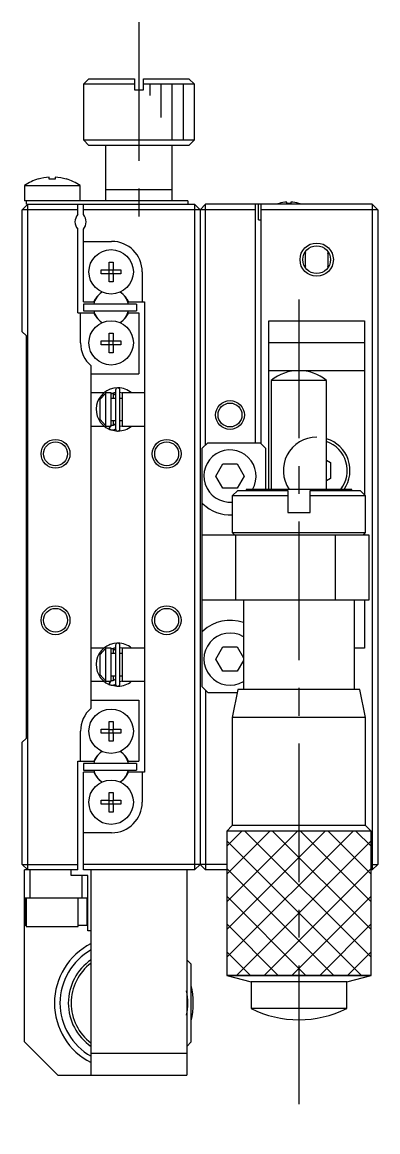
# Model space of a CAD drawing. Extents: x -27 to 394, y 3 to 263.
# Drawn here: x 30.2 to 62.2, y 100.8 to 200.8 of the extents above; entities that cross this region are included whole.
import ezdxf

# ---------------------------------------------------------------- set-up
doc = ezdxf.new("R2010")
doc.units = 0
doc.header["$LTSCALE"] = 10
doc.linetypes.add('CENTER', pattern=[2, 1.25, -0.25, 0.25, -0.25])
doc.layers.get('0').update_dxf_attribs({"linetype": 'CONTINUOUS'})
doc.layers.add('CENTER', color=1, linetype='CENTER')

msp = doc.modelspace()

# ---------------------------------------------------------------- linework, layer by layer
at = {"color": 7, "linetype": 'CONTINUOUS'}
for p, q in [((36.174453, 195.660155), (35.674453, 195.160155)), ((40.274453, 195.160155), (35.674453, 195.160155)), ((35.674453, 195.160155), (35.674453, 190.160155)), ((36.174453, 195.660155), (40.274453, 195.660155)), ((40.274453, 195.660155), (40.274453, 194.660155)), ((41.074453, 195.660155), (45.174453, 195.660155)), ((41.074453, 194.660155), (41.074453, 195.660155)), ((45.674453, 195.160155), (41.074453, 195.160155)), ((45.674453, 195.160155), (45.174453, 195.660155)), ((45.674453, 190.160155), (45.674453, 195.160155)), ((40.274453, 194.660155), (41.074453, 194.660155)), ((35.674453, 190.160155), (45.674453, 190.160155)), ((35.674453, 190.160155), (36.174453, 189.660155)), ((45.174453, 189.660155), (45.674453, 190.160155)), ((45.174453, 189.660155), (36.174453, 189.660155)), ((37.674453, 189.660155), (37.674453, 184.660155)), ((43.674453, 184.660155), (43.674453, 189.660155)), ((30.374453, 186.051812), (35.374453, 186.051812)), ((30.374453, 186.051812), (30.374453, 184.660155)), ((31.615864, 186.622736), (31.612521, 186.629591)), ((32.614453, 186.622736), (32.614453, 186.795108)), ((33.134453, 186.622736), (32.614453, 186.622736)), ((33.134453, 186.795108), (33.134453, 186.622736)), ((34.136386, 186.629591), (34.133043, 186.622736)), ((35.374453, 184.660155), (35.374453, 186.051812)), ((43.674453, 185.660155), (37.674453, 185.660155)), ((30.674453, 184.360155), (30.174453, 183.860155)), ((45.074453, 184.660155), (30.374453, 184.660155)), ((30.574453, 184.360155), (30.574453, 184.660155)), ((30.574453, 184.360155), (45.674453, 184.360155)), ((30.674453, 124.360155), (30.674453, 184.360155)), ((35.174453, 183.421593), (35.174453, 184.360155)), ((35.674453, 183.421593), (35.674453, 184.360155)), ((45.074453, 184.660155), (45.074453, 184.360155)), ((46.174453, 183.860155), (45.674453, 184.360155)), ((45.674453, 184.360155), (45.674453, 124.360155)), ((46.174453, 183.860155), (46.674453, 184.360155)), ((61.674453, 184.360155), (46.674453, 184.360155)), ((46.674453, 162.660155), (46.674453, 184.360155)), ((51.174453, 162.860155), (51.174453, 184.360155)), ((51.424453, 182.960155), (51.424453, 184.360155)), ((51.674453, 162.760155), (51.674453, 184.360155)), ((53.288092, 184.429677), (53.285838, 184.434299)), ((53.994453, 184.429677), (53.994453, 184.550014)), ((54.354453, 184.429677), (53.994453, 184.429677)), ((54.354453, 184.550014), (54.354453, 184.429677)), ((55.063069, 184.434299), (55.060815, 184.429677)), ((62.174453, 183.860155), (61.674453, 184.360155)), ((61.674453, 184.360155), (61.674453, 124.360155)), ((30.174453, 172.860155), (30.174453, 183.860155)), ((35.174453, 183.860155), (30.174453, 183.860155)), ((51.174453, 183.860155), (35.674453, 183.860155)), ((46.174453, 183.860155), (46.174453, 124.860155)), ((62.174453, 183.860155), (51.674453, 183.860155)), ((62.174453, 183.860155), (62.174453, 124.860155)), ((35.174453, 174.560155), (35.174453, 182.098717)), ((35.674453, 175.560155), (35.674453, 182.098717)), ((51.424453, 182.960155), (51.674453, 182.960155)), ((35.674453, 181.010155), (38.224453, 181.010155)), ((55.630423, 180.047541), (55.656503, 179.933682)), ((57.687794, 179.905221), (57.718484, 180.047541)), ((37.994453, 179.146516), (38.354453, 179.146516)), ((37.994453, 178.440155), (37.994453, 179.146516)), ((38.354453, 179.146516), (38.354453, 178.440155)), ((37.288092, 178.080155), (37.288092, 178.440155)), ((37.288092, 178.440155), (37.994453, 178.440155)), ((37.994453, 178.080155), (37.288092, 178.080155)), ((38.004826, 178.429783), (37.994453, 178.440155)), ((38.004826, 178.090527), (37.994453, 178.080155)), ((37.994453, 177.373794), (37.994453, 178.080155)), ((38.004826, 178.429783), (38.344081, 178.429783)), ((38.004826, 178.090527), (38.004826, 178.429783)), ((38.344081, 178.090527), (38.004826, 178.090527)), ((38.344081, 178.429783), (38.354453, 178.440155)), ((38.344081, 178.429783), (38.344081, 178.090527)), ((38.344081, 178.090527), (38.354453, 178.080155)), ((38.354453, 178.440155), (39.060815, 178.440155)), ((38.354453, 178.080155), (38.354453, 177.373794)), ((39.060815, 178.080155), (38.354453, 178.080155)), ((39.060815, 178.440155), (39.060815, 178.080155)), ((40.974453, 178.260155), (40.974453, 175.560155)), ((55.661113, 178.815089), (55.630423, 178.672769)), ((57.718484, 178.672769), (57.692404, 178.786628)), ((38.354453, 177.373794), (37.994453, 177.373794)), ((35.674453, 175.560155), (36.623648, 175.560155)), ((40.474453, 175.360155), (35.674453, 175.360155)), ((35.674453, 175.360155), (35.674453, 174.760155)), ((36.623648, 175.560155), (36.773814, 175.82025)), ((39.575093, 175.82025), (39.725259, 175.560155)), ((39.725259, 175.560155), (41.174453, 175.560155)), ((40.474453, 175.360155), (40.474453, 174.760155)), ((41.174453, 175.560155), (41.174453, 133.160155)), ((35.174453, 174.560155), (36.623648, 174.560155)), ((35.424453, 171.860155), (35.424453, 174.560155)), ((35.674453, 174.760155), (40.474453, 174.760155)), ((36.773814, 174.30006), (36.623648, 174.560155)), ((39.725259, 174.560155), (39.575093, 174.30006)), ((39.725259, 174.560155), (40.674453, 174.560155)), ((40.674453, 174.560155), (40.674453, 169.060155)), ((52.374453, 173.860155), (60.974453, 173.860155)), ((52.374453, 158.660155), (52.374453, 173.860155)), ((60.974453, 173.860155), (60.974453, 158.160155)), ((30.174453, 172.860155), (30.524453, 172.510155)), ((30.524453, 172.510155), (30.524453, 136.210155)), ((37.288092, 172.040155), (37.994453, 172.040155)), ((37.288092, 171.680155), (37.288092, 172.040155)), ((37.994453, 172.746516), (38.354453, 172.746516)), ((37.994453, 172.040155), (37.994453, 172.746516)), ((38.004826, 172.029783), (37.994453, 172.040155)), ((38.004826, 171.690527), (38.004826, 172.029783)), ((38.004826, 172.029783), (38.344081, 172.029783)), ((38.344081, 172.029783), (38.354453, 172.040155)), ((38.344081, 172.029783), (38.344081, 171.690527)), ((38.354453, 172.746516), (38.354453, 172.040155)), ((38.354453, 172.040155), (39.060815, 172.040155)), ((39.060815, 172.040155), (39.060815, 171.680155)), ((37.994453, 171.680155), (37.288092, 171.680155)), ((38.004826, 171.690527), (37.994453, 171.680155)), ((37.994453, 170.973794), (37.994453, 171.680155)), ((38.344081, 171.690527), (38.004826, 171.690527)), ((38.344081, 171.690527), (38.354453, 171.680155)), ((39.060815, 171.680155), (38.354453, 171.680155)), ((38.354453, 171.680155), (38.354453, 170.973794)), ((60.974453, 171.860155), (52.374453, 171.860155)), ((38.354453, 170.973794), (37.994453, 170.973794)), ((36.374453, 138.939217), (36.374453, 169.781093)), ((36.374453, 169.060155), (40.674453, 169.060155)), ((52.374453, 169.360155), (60.974453, 169.360155)), ((57.574449, 168.482646), (52.574457, 168.482646)), ((52.574457, 168.482646), (52.574457, 158.660155)), ((57.574449, 158.660155), (57.574449, 168.482646)), ((37.538208, 167.360155), (36.374453, 167.360155)), ((37.174453, 166.77667), (37.674453, 167.305838)), ((38.174453, 167.360155), (37.674453, 167.360155)), ((37.674453, 167.360155), (37.674453, 164.360155)), ((38.010367, 167.647736), (37.992376, 167.639936)), ((38.004615, 167.644374), (38.001266, 167.643818)), ((38.066808, 167.669976), (38.009922, 167.648595)), ((38.163158, 167.28996), (38.177703, 167.295726)), ((38.174296, 167.295365), (38.579411, 167.403844)), ((38.174453, 164.360155), (38.174453, 167.360155)), ((38.177703, 167.295726), (38.191964, 167.300542)), ((38.191964, 167.300542), (38.206457, 167.304627)), ((38.206457, 167.304627), (38.221143, 167.307971)), ((38.221143, 167.307971), (38.235985, 167.310561)), ((38.235985, 167.310561), (38.250944, 167.312391)), ((38.250944, 167.312391), (38.26598, 167.313455)), ((38.26598, 167.313455), (38.281054, 167.31375)), ((38.281054, 167.31375), (38.296126, 167.313273)), ((38.296126, 167.313273), (38.311156, 167.312027)), ((38.311156, 167.312027), (38.326104, 167.310014)), ((38.326104, 167.310014), (38.34093, 167.30724)), ((38.34093, 167.30724), (38.355596, 167.303715)), ((38.355596, 167.303715), (38.370064, 167.299446)), ((38.370064, 167.299446), (38.384295, 167.294448)), ((38.374453, 166.860155), (38.374453, 167.298339)), ((38.384295, 167.294448), (38.398253, 167.288735)), ((38.398253, 167.288735), (38.411902, 167.282322)), ((38.411902, 167.282322), (38.425207, 167.275229)), ((38.425207, 167.275229), (38.438136, 167.267475)), ((38.438136, 167.267475), (38.450656, 167.259081)), ((38.450656, 167.259081), (38.462738, 167.250072)), ((38.462738, 167.250072), (38.47435, 167.240471)), ((38.47435, 167.240471), (38.485467, 167.230304)), ((38.485467, 167.230304), (38.496062, 167.219599)), ((38.496062, 167.219599), (38.50611, 167.208384)), ((38.50611, 167.208384), (38.515589, 167.196687)), ((38.515589, 167.196687), (38.524477, 167.184538)), ((38.524477, 167.184538), (38.532754, 167.171969)), ((38.532754, 167.171969), (38.540401, 167.159012)), ((38.540401, 167.159012), (38.547403, 167.145697)), ((38.547403, 167.145697), (38.553744, 167.132058)), ((38.553744, 167.132058), (38.559411, 167.118129)), ((38.559411, 167.118129), (38.564391, 167.103942)), ((38.564391, 167.103942), (38.568674, 167.089533)), ((38.568674, 167.089533), (38.572251, 167.074934)), ((38.572251, 167.074934), (38.575115, 167.060182)), ((38.575115, 167.060182), (38.57726, 167.045311)), ((38.57726, 167.045311), (38.578682, 167.030355)), ((38.578682, 167.030355), (38.579378, 167.015351)), ((38.579378, 167.015351), (38.579454, 167.008656)), ((38.579453, 167.610155), (38.579453, 164.110155)), ((38.969453, 164.110155), (38.969453, 167.610155)), ((38.969509, 167.403521), (39.1747, 167.363524)), ((39.174453, 167.360155), (39.174453, 164.360155)), ((41.174453, 167.360155), (39.174453, 167.360155)), ((39.1747, 167.363524), (39.186887, 167.360241)), ((37.174453, 164.94364), (37.174453, 166.77667)), ((38.579453, 166.860155), (38.174453, 166.860155)), ((39.174453, 166.860155), (38.969453, 166.860155)), ((36.374453, 164.360155), (37.537838, 164.360155)), ((37.674453, 164.414472), (37.174453, 164.94364)), ((37.674453, 164.360155), (38.174453, 164.360155)), ((37.980762, 164.085525), (38.001636, 164.076344)), ((38.001056, 164.076536), (38.068758, 164.299955)), ((38.006537, 164.087703), (38.006333, 164.082158)), ((38.006333, 164.082158), (38.006662, 164.077737)), ((38.007274, 164.094334), (38.006537, 164.087703)), ((38.006662, 164.077737), (38.007154, 164.075505)), ((38.007154, 164.075505), (38.009193, 164.072138)), ((38.008537, 164.102008), (38.007274, 164.094334)), ((38.01032, 164.110672), (38.008537, 164.102008)), ((38.009193, 164.072138), (38.009922, 164.071715)), ((38.009922, 164.071715), (38.040089, 164.059661)), ((38.01261, 164.120271), (38.01032, 164.110672)), ((38.015391, 164.130739), (38.01261, 164.120271)), ((38.018646, 164.142008), (38.015391, 164.130739)), ((38.022352, 164.154002), (38.018646, 164.142008)), ((38.026486, 164.166641), (38.022352, 164.154002)), ((38.031018, 164.179841), (38.026486, 164.166641)), ((38.035921, 164.193516), (38.031018, 164.179841)), ((38.04116, 164.207572), (38.035921, 164.193516)), ((38.040089, 164.059661), (38.072509, 164.048502)), ((38.0467, 164.221918), (38.04116, 164.207572)), ((38.052506, 164.236458), (38.0467, 164.221918)), ((38.058538, 164.251094), (38.052506, 164.236458)), ((38.064757, 164.26573), (38.058538, 164.251094)), ((38.059407, 164.052459), (38.746861, 163.916499)), ((38.07112, 164.280268), (38.064757, 164.26573)), ((38.068758, 164.299955), (38.098948, 164.360156)), ((38.077586, 164.294612), (38.07112, 164.280268)), ((38.072509, 164.048502), (38.105436, 164.038979)), ((38.084111, 164.308666), (38.077586, 164.294612)), ((38.090653, 164.322337), (38.084111, 164.308666)), ((38.097167, 164.335533), (38.090653, 164.322337)), ((38.103611, 164.348167), (38.097167, 164.335533)), ((38.109941, 164.360155), (38.103611, 164.348167)), ((38.105436, 164.038979), (38.138787, 164.031116)), ((38.138787, 164.031116), (38.172482, 164.024931)), ((38.166929, 164.427708), (38.148814, 164.435517)), ((38.171479, 164.426943), (38.163158, 164.43035)), ((38.185658, 164.421798), (38.171479, 164.426943)), ((38.172482, 164.024931), (38.206437, 164.020439)), ((38.174453, 164.860155), (38.579453, 164.860155)), ((38.200081, 164.417382), (38.185658, 164.421798)), ((38.214711, 164.413707), (38.200081, 164.417382)), ((38.206437, 164.020439), (38.240569, 164.017649)), ((38.229508, 164.410783), (38.214711, 164.413707)), ((38.244433, 164.40862), (38.229508, 164.410783)), ((38.240569, 164.017649), (38.274795, 164.01657)), ((38.259448, 164.407222), (38.244433, 164.40862)), ((38.274513, 164.406593), (38.259448, 164.407222)), ((38.289586, 164.406735), (38.274513, 164.406593)), ((38.274795, 164.01657), (38.309031, 164.017202)), ((38.30463, 164.407647), (38.289586, 164.406735)), ((38.319603, 164.409325), (38.30463, 164.407647)), ((38.309031, 164.017202), (38.343194, 164.019544)), ((38.334467, 164.411764), (38.319603, 164.409325)), ((38.349183, 164.414956), (38.334467, 164.411764)), ((38.343194, 164.019544), (38.3772, 164.023591)), ((38.363713, 164.418891), (38.349183, 164.414956)), ((38.37802, 164.423558), (38.363713, 164.418891)), ((38.374453, 164.42196), (38.374453, 164.860155)), ((38.3772, 164.023591), (38.410966, 164.029333)), ((38.392067, 164.428941), (38.37802, 164.423558)), ((38.40582, 164.435026), (38.392067, 164.428941)), ((38.419244, 164.441795), (38.40582, 164.435026)), ((38.410966, 164.029333), (38.44441, 164.036756)), ((38.432307, 164.449229), (38.419244, 164.441795)), ((38.444976, 164.457308), (38.432307, 164.449229)), ((38.44441, 164.036756), (38.47745, 164.045841)), ((38.457222, 164.466008), (38.444976, 164.457308)), ((38.469015, 164.475307), (38.457222, 164.466008)), ((38.480328, 164.485179), (38.469015, 164.475307)), ((38.47745, 164.045841), (38.510005, 164.056568)), ((38.491135, 164.4956), (38.480328, 164.485179)), ((38.501411, 164.506541), (38.491135, 164.4956)), ((38.511132, 164.517976), (38.501411, 164.506541)), ((38.510005, 164.056568), (38.541995, 164.06891)), ((38.520277, 164.529875), (38.511132, 164.517976)), ((38.528826, 164.542208), (38.520277, 164.529875)), ((38.536759, 164.554946), (38.528826, 164.542208)), ((38.544059, 164.568056), (38.536759, 164.554946)), ((38.541995, 164.06891), (38.573342, 164.082838)), ((38.55071, 164.581508), (38.544059, 164.568056)), ((38.556698, 164.595268), (38.55071, 164.581508)), ((38.562009, 164.609305), (38.556698, 164.595268)), ((38.566631, 164.623585), (38.562009, 164.609305)), ((38.570556, 164.638073), (38.566631, 164.623585)), ((38.573773, 164.652736), (38.570556, 164.638073)), ((38.573342, 164.082838), (38.581001, 164.08653)), ((38.576276, 164.66754), (38.573773, 164.652736)), ((38.57806, 164.682449), (38.576276, 164.66754)), ((38.57912, 164.697429), (38.57806, 164.682449)), ((38.579454, 164.711654), (38.57912, 164.697429)), ((38.969453, 164.860155), (39.174453, 164.860155)), ((39.186044, 164.359024), (38.969477, 164.316473)), ((39.174453, 164.360155), (41.174453, 164.360155)), ((46.874453, 162.860155), (46.374453, 162.360155)), ((46.374453, 140.860155), (46.374453, 162.360155)), ((46.874453, 162.860155), (51.574453, 162.860155)), ((52.074453, 162.360155), (51.574453, 162.860155)), ((52.074453, 162.360155), (52.074453, 158.660155)), ((57.574449, 161.283918), (57.924453, 161.081843)), ((57.924453, 161.081843), (57.924453, 159.638467)), ((47.604283, 159.860155), (48.239368, 160.960155)), ((48.239368, 160.960155), (49.509539, 160.960155)), ((49.509539, 160.960155), (50.144624, 159.860155)), ((48.239368, 158.760155), (47.604283, 159.860155)), ((50.144624, 159.860155), (49.509539, 158.760155)), ((57.924453, 159.638467), (57.574449, 159.436392)), ((49.509539, 158.760155), (48.239368, 158.760155)), ((49.574453, 158.560155), (49.074453, 158.060155)), ((54.074453, 158.060155), (49.074453, 158.060155)), ((49.074453, 158.060155), (49.074453, 154.760155)), ((49.574453, 158.560155), (54.074453, 158.560155)), ((59.824453, 158.660155), (50.324453, 158.660155)), ((50.324453, 158.660155), (50.324453, 158.560155)), ((54.074453, 158.560155), (54.074453, 156.560155)), ((56.074453, 158.560155), (60.574453, 158.560155)), ((56.074453, 156.560155), (56.074453, 158.560155)), ((61.074453, 158.060155), (56.074453, 158.060155)), ((59.824453, 158.560155), (59.824453, 158.660155)), ((61.074453, 158.060155), (60.574453, 158.560155)), ((61.074453, 154.760155), (61.074453, 158.060155)), ((46.443632, 157.342), (46.374453, 157.312627)), ((54.074453, 156.560155), (56.074453, 156.560155)), ((46.374453, 154.560155), (61.374453, 154.560155)), ((49.074453, 154.760155), (49.274453, 154.560155)), ((49.074453, 154.760155), (61.074453, 154.760155)), ((49.374453, 154.560155), (49.374453, 148.660155)), ((58.374453, 148.660155), (58.374453, 154.560155)), ((60.874453, 154.560155), (61.074453, 154.760155)), ((60.974453, 154.660155), (60.974453, 154.560155)), ((61.374453, 154.560155), (61.374453, 148.660155)), ((61.374453, 148.660155), (46.374453, 148.660155)), ((50.074453, 148.660155), (50.074453, 140.610155)), ((60.074453, 140.610155), (60.074453, 148.660155)), ((60.974453, 148.660155), (60.974453, 144.360155)), ((46.374453, 145.907683), (46.443632, 145.87831)), ((37.538208, 144.360155), (36.374453, 144.360155)), ((37.174453, 143.77667), (37.674453, 144.305838)), ((38.174453, 144.360155), (37.674453, 144.360155)), ((37.674453, 144.360155), (37.674453, 141.360155)), ((38.010367, 144.647736), (37.992376, 144.639936)), ((38.004615, 144.644374), (38.001266, 144.643818)), ((38.066808, 144.669976), (38.009922, 144.648595)), ((38.163158, 144.28996), (38.177703, 144.295726)), ((38.174296, 144.295365), (38.579411, 144.403844)), ((38.174453, 141.360155), (38.174453, 144.360155)), ((38.177703, 144.295726), (38.191964, 144.300542)), ((38.191964, 144.300542), (38.206457, 144.304627)), ((38.206457, 144.304627), (38.221143, 144.307971)), ((38.221143, 144.307971), (38.235985, 144.310561)), ((38.235985, 144.310561), (38.250944, 144.312391)), ((38.250944, 144.312391), (38.26598, 144.313455)), ((38.26598, 144.313455), (38.281054, 144.31375)), ((38.281054, 144.31375), (38.296126, 144.313273)), ((38.296126, 144.313273), (38.311156, 144.312027)), ((38.311156, 144.312027), (38.326104, 144.310014)), ((38.326104, 144.310014), (38.34093, 144.30724)), ((38.34093, 144.30724), (38.355596, 144.303715)), ((38.355596, 144.303715), (38.370064, 144.299446)), ((38.370064, 144.299446), (38.384295, 144.294448)), ((38.374453, 143.860155), (38.374453, 144.298339)), ((38.384295, 144.294448), (38.398253, 144.288735)), ((38.398253, 144.288735), (38.411902, 144.282322)), ((38.411902, 144.282322), (38.425207, 144.275229)), ((38.425207, 144.275229), (38.438136, 144.267475)), ((38.438136, 144.267475), (38.450656, 144.259081)), ((38.450656, 144.259081), (38.462738, 144.250072)), ((38.462738, 144.250072), (38.47435, 144.240471)), ((38.47435, 144.240471), (38.485467, 144.230304)), ((38.485467, 144.230304), (38.496062, 144.219599)), ((38.496062, 144.219599), (38.50611, 144.208384)), ((38.50611, 144.208384), (38.515589, 144.196687)), ((38.515589, 144.196687), (38.524477, 144.184538)), ((38.524477, 144.184538), (38.532754, 144.171969)), ((38.532754, 144.171969), (38.540401, 144.159012)), ((38.540401, 144.159012), (38.547403, 144.145697)), ((38.547403, 144.145697), (38.553744, 144.132058)), ((38.553744, 144.132058), (38.559411, 144.118129)), ((38.559411, 144.118129), (38.564391, 144.103942)), ((38.564391, 144.103942), (38.568674, 144.089533)), ((38.568674, 144.089533), (38.572251, 144.074934)), ((38.572251, 144.074934), (38.575115, 144.060182)), ((38.575115, 144.060182), (38.57726, 144.045311)), ((38.57726, 144.045311), (38.578682, 144.030355)), ((38.578682, 144.030355), (38.579378, 144.015351)), ((38.579378, 144.015351), (38.579454, 144.008656)), ((38.579453, 144.610155), (38.579453, 141.110155)), ((38.969453, 141.110155), (38.969453, 144.610155)), ((38.969509, 144.403521), (39.1747, 144.363524)), ((39.174453, 144.360155), (39.174453, 141.360155)), ((41.174453, 144.360155), (39.174453, 144.360155)), ((39.1747, 144.363524), (39.186887, 144.360241)), ((47.604283, 143.360155), (48.239368, 144.460155)), ((48.239368, 144.460155), (49.509539, 144.460155)), ((49.509539, 144.460155), (50.074453, 143.481694)), ((60.974453, 144.360155), (60.074453, 144.360155)), ((37.174453, 141.94364), (37.174453, 143.77667)), ((38.579453, 143.860155), (38.174453, 143.860155)), ((39.174453, 143.860155), (38.969453, 143.860155)), ((48.239368, 142.260155), (47.604283, 143.360155)), ((50.074453, 143.238616), (49.509539, 142.260155)), ((49.509539, 142.260155), (48.239368, 142.260155)), ((36.374453, 141.360155), (37.537838, 141.360155)), ((37.674453, 141.414472), (37.174453, 141.94364)), ((37.674453, 141.360155), (38.174453, 141.360155)), ((37.980762, 141.085525), (38.007756, 141.073708)), ((38.001056, 141.076536), (38.068758, 141.299955)), ((38.006537, 141.087703), (38.006333, 141.082158)), ((38.006333, 141.082158), (38.006662, 141.077737)), ((38.007274, 141.094334), (38.006537, 141.087703)), ((38.006662, 141.077737), (38.007154, 141.075505)), ((38.007154, 141.075505), (38.009193, 141.072138)), ((38.008537, 141.102008), (38.007274, 141.094334)), ((38.01032, 141.110672), (38.008537, 141.102008)), ((38.009193, 141.072138), (38.009922, 141.071715)), ((38.009922, 141.071715), (38.040089, 141.059661)), ((38.01261, 141.120271), (38.01032, 141.110672)), ((38.015391, 141.130739), (38.01261, 141.120271)), ((38.018646, 141.142008), (38.015391, 141.130739)), ((38.022352, 141.154002), (38.018646, 141.142008)), ((38.026486, 141.166641), (38.022352, 141.154002)), ((38.031018, 141.179841), (38.026486, 141.166641)), ((38.035921, 141.193516), (38.031018, 141.179841)), ((38.04116, 141.207572), (38.035921, 141.193516)), ((38.040089, 141.059661), (38.072509, 141.048502)), ((38.0467, 141.221918), (38.04116, 141.207572)), ((38.052506, 141.236458), (38.0467, 141.221918)), ((38.058538, 141.251094), (38.052506, 141.236458)), ((38.064757, 141.26573), (38.058538, 141.251094)), ((38.059407, 141.052459), (38.746861, 140.916499)), ((38.07112, 141.280268), (38.064757, 141.26573)), ((38.068758, 141.299955), (38.098948, 141.360156)), ((38.077586, 141.294612), (38.07112, 141.280268)), ((38.072509, 141.048502), (38.105436, 141.038979)), ((38.084111, 141.308666), (38.077586, 141.294612)), ((38.090653, 141.322337), (38.084111, 141.308666)), ((38.097167, 141.335533), (38.090653, 141.322337)), ((38.103611, 141.348167), (38.097167, 141.335533)), ((38.109941, 141.360155), (38.103611, 141.348167)), ((38.105436, 141.038979), (38.138787, 141.031116)), ((38.138787, 141.031116), (38.172482, 141.024931)), ((38.166929, 141.427708), (38.148814, 141.435517)), ((38.171479, 141.426943), (38.163158, 141.43035)), ((38.185658, 141.421798), (38.171479, 141.426943)), ((38.172482, 141.024931), (38.206437, 141.020439)), ((38.174453, 141.860155), (38.579453, 141.860155)), ((38.200081, 141.417382), (38.185658, 141.421798)), ((38.214711, 141.413707), (38.200081, 141.417382)), ((38.206437, 141.020439), (38.240569, 141.017649)), ((38.229508, 141.410783), (38.214711, 141.413707)), ((38.244433, 141.40862), (38.229508, 141.410783)), ((38.240569, 141.017649), (38.274795, 141.01657)), ((38.259448, 141.407222), (38.244433, 141.40862)), ((38.274513, 141.406593), (38.259448, 141.407222)), ((38.289586, 141.406735), (38.274513, 141.406593)), ((38.274795, 141.01657), (38.309031, 141.017202)), ((38.30463, 141.407647), (38.289586, 141.406735)), ((38.319603, 141.409325), (38.30463, 141.407647)), ((38.309031, 141.017202), (38.343194, 141.019544)), ((38.334467, 141.411764), (38.319603, 141.409325)), ((38.349183, 141.414956), (38.334467, 141.411764)), ((38.343194, 141.019544), (38.3772, 141.023591)), ((38.363713, 141.418891), (38.349183, 141.414956)), ((38.37802, 141.423558), (38.363713, 141.418891)), ((38.374453, 141.42196), (38.374453, 141.860155)), ((38.3772, 141.023591), (38.410966, 141.029333)), ((38.392067, 141.428941), (38.37802, 141.423558)), ((38.40582, 141.435026), (38.392067, 141.428941)), ((38.419244, 141.441795), (38.40582, 141.435026)), ((38.410966, 141.029333), (38.44441, 141.036756)), ((38.432307, 141.449229), (38.419244, 141.441795)), ((38.444976, 141.457308), (38.432307, 141.449229)), ((38.44441, 141.036756), (38.47745, 141.045841)), ((38.457222, 141.466008), (38.444976, 141.457308)), ((38.469015, 141.475307), (38.457222, 141.466008)), ((38.480328, 141.485179), (38.469015, 141.475307)), ((38.47745, 141.045841), (38.510005, 141.056568)), ((38.491135, 141.4956), (38.480328, 141.485179)), ((38.501411, 141.506541), (38.491135, 141.4956)), ((38.511132, 141.517976), (38.501411, 141.506541)), ((38.510005, 141.056568), (38.541995, 141.06891)), ((38.520277, 141.529875), (38.511132, 141.517976)), ((38.528826, 141.542208), (38.520277, 141.529875)), ((38.536759, 141.554946), (38.528826, 141.542208)), ((38.544059, 141.568056), (38.536759, 141.554946)), ((38.541995, 141.06891), (38.573342, 141.082838)), ((38.55071, 141.581508), (38.544059, 141.568056)), ((38.556698, 141.595268), (38.55071, 141.581508)), ((38.562009, 141.609305), (38.556698, 141.595268)), ((38.566631, 141.623585), (38.562009, 141.609305)), ((38.570556, 141.638073), (38.566631, 141.623585)), ((38.573773, 141.652736), (38.570556, 141.638073)), ((38.573342, 141.082838), (38.581001, 141.08653)), ((38.576276, 141.66754), (38.573773, 141.652736)), ((38.57806, 141.682449), (38.576276, 141.66754)), ((38.57912, 141.697429), (38.57806, 141.682449)), ((38.579454, 141.711654), (38.57912, 141.697429)), ((38.969453, 141.860155), (39.174453, 141.860155)), ((39.186044, 141.359024), (38.969477, 141.316473)), ((39.174453, 141.360155), (41.174453, 141.360155)), ((46.374453, 140.860155), (46.874453, 140.360155)), ((46.674453, 140.560155), (46.674453, 124.360155)), ((46.874453, 140.360155), (49.524457, 140.360155)), ((49.574456, 140.610155), (49.074457, 138.110156)), ((60.57445, 140.610155), (49.574456, 140.610155)), ((61.074449, 138.110156), (60.57445, 140.610155)), ((36.374453, 139.660155), (40.674453, 139.660155)), ((40.674453, 139.660155), (40.674453, 134.160155)), ((61.074449, 138.110156), (49.074457, 138.110156)), ((49.074457, 138.110156), (49.074457, 128.360151)), ((61.074449, 128.360151), (61.074449, 138.110156)), ((37.288092, 137.040155), (37.994453, 137.040155)), ((37.288092, 136.680155), (37.288092, 137.040155)), ((37.994453, 137.746516), (38.354453, 137.746516)), ((37.994453, 137.040155), (37.994453, 137.746516)), ((38.004826, 137.029783), (37.994453, 137.040155)), ((38.004826, 137.029783), (38.344081, 137.029783)), ((38.004826, 136.690527), (38.004826, 137.029783)), ((38.344081, 137.029783), (38.354453, 137.040155)), ((38.344081, 137.029783), (38.344081, 136.690527)), ((38.354453, 137.746516), (38.354453, 137.040155)), ((38.354453, 137.040155), (39.060815, 137.040155)), ((39.060815, 137.040155), (39.060815, 136.680155)), ((30.524453, 136.210155), (30.174453, 135.860155)), ((35.424453, 134.160155), (35.424453, 136.860155)), ((37.994453, 136.680155), (37.288092, 136.680155)), ((38.004826, 136.690527), (37.994453, 136.680155)), ((37.994453, 135.973794), (37.994453, 136.680155)), ((38.344081, 136.690527), (38.004826, 136.690527)), ((38.344081, 136.690527), (38.354453, 136.680155)), ((39.060815, 136.680155), (38.354453, 136.680155)), ((38.354453, 136.680155), (38.354453, 135.973794)), ((30.174453, 124.860155), (30.174453, 135.860155)), ((38.354453, 135.973794), (37.994453, 135.973794)), ((35.174453, 134.160155), (36.623648, 134.160155)), ((35.174453, 124.360155), (35.174453, 134.160155)), ((36.773814, 134.42025), (36.623648, 134.160155)), ((39.725259, 134.160155), (39.575093, 134.42025)), ((39.725259, 134.160155), (40.674453, 134.160155)), ((40.474453, 133.960155), (35.674453, 133.960155)), ((35.674453, 133.960155), (35.674453, 133.360155)), ((35.674453, 133.360155), (40.474453, 133.360155)), ((36.623648, 133.160155), (35.674453, 133.160155)), ((35.674453, 124.360155), (35.674453, 133.160155)), ((36.623648, 133.160155), (36.773814, 132.90006)), ((39.575093, 132.90006), (39.725259, 133.160155)), ((41.174453, 133.160155), (39.725259, 133.160155)), ((40.474453, 133.960155), (40.474453, 133.360155)), ((40.974453, 133.160155), (40.974453, 130.460155)), ((37.994453, 131.346516), (38.354453, 131.346516)), ((37.994453, 130.640155), (37.994453, 131.346516)), ((38.354453, 131.346516), (38.354453, 130.640155)), ((37.288092, 130.640155), (37.994453, 130.640155)), ((37.288092, 130.280155), (37.288092, 130.640155)), ((37.994453, 130.280155), (37.288092, 130.280155)), ((38.004826, 130.629783), (37.994453, 130.640155)), ((38.004826, 130.290527), (37.994453, 130.280155)), ((37.994453, 129.573794), (37.994453, 130.280155)), ((38.004826, 130.629783), (38.344081, 130.629783)), ((38.004826, 130.290527), (38.004826, 130.629783)), ((38.344081, 130.290527), (38.004826, 130.290527)), ((38.344081, 130.629783), (38.354453, 130.640155)), ((38.344081, 130.629783), (38.344081, 130.290527)), ((38.344081, 130.290527), (38.354453, 130.280155)), ((38.354453, 130.640155), (39.060815, 130.640155)), ((38.354453, 130.280155), (38.354453, 129.573794)), ((39.060815, 130.280155), (38.354453, 130.280155)), ((39.060815, 130.640155), (39.060815, 130.280155)), ((38.354453, 129.573794), (37.994453, 129.573794)), ((49.074457, 128.360151), (48.574454, 127.860149)), ((61.074449, 128.360151), (49.074457, 128.360151)), ((61.574452, 127.860149), (61.074449, 128.360151)), ((38.224453, 127.710155), (35.674453, 127.710155)), ((61.574452, 127.860149), (48.574454, 127.860149)), ((48.574454, 127.860149), (48.574454, 114.860148)), ((48.574454, 127.860149), (48.574454, 114.860148)), ((61.574452, 127.860149), (48.574454, 127.860149)), ((61.574452, 114.860148), (61.574452, 127.860149)), ((61.574452, 114.860148), (61.574452, 127.860149)), ((30.174453, 124.860155), (30.674453, 124.360155)), ((30.174453, 124.860155), (35.174453, 124.860155)), ((35.174453, 124.360155), (30.374453, 124.360155)), ((30.374453, 108.860155), (30.374453, 124.360155)), ((30.874453, 124.360155), (30.874453, 121.860155)), ((34.574453, 123.860155), (34.574453, 124.360155)), ((48.574454, 124.860155), (35.674453, 124.860155)), ((45.674453, 124.360155), (35.674453, 124.360155)), ((36.374453, 105.860155), (36.374453, 124.360155)), ((44.974453, 124.360155), (44.974453, 105.860155)), ((46.174453, 124.860155), (45.674453, 124.360155)), ((46.174453, 124.860155), (46.674453, 124.360155)), ((48.574454, 124.360155), (46.674453, 124.360155)), ((61.574452, 124.860155), (62.174453, 124.860155)), ((61.674453, 124.360155), (61.574452, 124.360155)), ((61.674453, 124.360155), (62.174453, 124.860155)), ((36.074453, 123.860155), (34.574453, 123.860155)), ((35.574453, 121.860155), (35.574453, 123.860155)), ((36.074453, 118.860155), (36.074453, 123.860155)), ((30.374453, 121.860155), (36.074453, 121.860155)), ((30.443632, 121.860155), (30.443632, 119.360155)), ((30.524453, 121.860155), (30.524453, 119.260155)), ((35.224453, 119.260155), (35.224453, 121.860155)), ((36.03419, 119.360155), (36.03419, 121.860155)), ((30.524453, 119.360155), (30.374453, 119.360155)), ((30.524453, 119.260155), (35.224453, 119.260155)), ((36.074453, 119.360155), (35.224453, 119.360155)), ((36.374453, 118.860155), (36.074453, 118.860155)), ((45.374453, 115.860155), (44.974453, 116.260155)), ((45.374453, 108.860155), (45.374453, 115.860155)), ((61.574452, 114.860148), (48.574454, 114.860148)), ((48.574454, 114.860148), (50.774453, 114.27066)), ((48.574454, 114.860148), (61.574452, 114.860148)), ((59.374453, 114.27066), (50.774453, 114.27066)), ((50.774453, 114.27066), (50.774453, 111.860149)), ((59.374453, 114.27066), (61.574452, 114.860148)), ((59.374453, 111.860149), (59.374453, 114.27066)), ((59.374453, 111.860149), (50.774453, 111.860149)), ((30.374453, 108.860155), (33.374453, 105.860155)), ((44.974453, 108.460155), (45.374453, 108.860155)), ((36.374453, 107.860155), (44.974453, 107.860155)), ((33.374453, 105.860155), (44.974453, 105.860155))]:
    msp.add_line(p, q, dxfattribs=at)
at = {"color": 3, "linetype": 'CONTINUOUS'}
for p, q in [((41.674453, 194.160155), (41.674453, 195.160155)), ((42.674453, 192.160155), (42.674453, 195.160155)), ((43.674453, 190.160155), (43.674453, 195.160155)), ((44.674453, 190.160155), (44.674453, 195.160155)), ((48.574454, 126.488753), (49.945851, 127.860149)), ((48.574454, 123.988753), (52.445851, 127.860149)), ((48.574454, 121.488753), (54.945851, 127.860149)), ((48.574454, 118.988753), (57.445851, 127.860149)), ((48.574454, 116.488753), (59.945851, 127.860149)), ((50.205242, 127.860149), (61.574452, 116.490939)), ((52.705242, 127.860149), (61.574452, 118.990939)), ((55.205242, 127.860149), (61.574452, 121.490939)), ((57.705242, 127.860149), (61.574452, 123.990939)), ((60.205242, 127.860149), (61.574452, 126.490939)), ((48.574454, 126.990937), (60.705243, 114.860148)), ((49.44585, 114.860148), (61.574452, 126.988751)), ((48.574454, 124.490937), (58.205243, 114.860148)), ((51.94585, 114.860148), (61.574452, 124.488751)), ((48.574454, 121.990937), (55.705243, 114.860148)), ((54.44585, 114.860148), (61.574452, 121.988751)), ((48.574454, 119.490937), (53.205243, 114.860148)), ((56.94585, 114.860148), (61.574452, 119.488751)), ((48.574454, 116.990937), (50.705243, 114.860148)), ((59.44585, 114.860148), (61.574452, 116.988751))]:
    msp.add_line(p, q, dxfattribs=at)
at = {"color": 7, "linetype": 'CONTINUOUS'}
for centre, radius in [((38.174453, 178.260155), 2), ((56.674453, 179.360155), 1.25), ((38.174453, 171.860155), 2), ((48.874453, 165.360155), 1.075), ((33.174453, 161.860155), 1.075), ((43.174453, 161.860155), 1.075), ((33.174453, 146.860155), 1.075), ((43.174453, 146.860155), 1.075), ((38.174453, 136.860155), 2), ((38.174453, 130.460155), 2)]:
    msp.add_circle(centre, radius, dxfattribs=at)
at = {"color": 3, "linetype": 'CONTINUOUS'}
for centre, radius in [((56.674453, 179.360155), 1.5), ((48.874453, 165.360155), 1.3), ((33.174453, 161.860155), 1.3), ((43.174453, 161.860155), 1.3), ((33.174453, 146.860155), 1.3), ((43.174453, 146.860155), 1.3)]:
    msp.add_circle(centre, radius, dxfattribs=at)
at = {"color": 7, "linetype": 'CONTINUOUS'}
for centre, radius, start, end in [((32.874453, 182.310155), 4.5, 106.285843, 123.748989), ((32.874453, 182.310155), 4.492483, 93.317816, 106.26943), ((32.874453, 182.310155), 4.492483, 73.73057, 86.682184), ((32.874453, 182.310155), 4.5, 56.251011, 73.714157), ((54.174453, 181.360155), 3.2, 106.122533, 110.364135), ((54.174453, 181.360155), 3.194933, 93.229709, 106.106712), ((54.174453, 181.360155), 3.194933, 73.893288, 86.770291), ((54.174453, 181.360155), 3.2, 69.635865, 73.877467), ((35.924453, 182.760155), 1, 138.590378, 221.409622), ((34.924453, 182.760155), 1, 318.590378, 41.409622), ((38.224453, 178.260155), 2.75, 0, 90), ((49.55465, 179.349229), 6.129779, 355.00099171, 5.47126593), ((63.794257, 179.371081), 6.129779, 175.00099171, 185.47126593), ((38.174453, 175.060154), 1.5875, 120.433182, 169.10691), ((38.289358, 174.94525), 1.75, 121.881533, 150), ((38.174453, 175.060154), 1.5875, 10.89309, 59.566818), ((38.059549, 174.94525), 1.75, 30, 58.118467), ((38.174453, 175.060154), 1.5875, 190.893016, 239.566737), ((38.289358, 175.17506), 1.75, 210, 238.118467), ((38.174453, 175.060154), 1.5875, 300.433263, 349.106984), ((38.059549, 175.17506), 1.75, 301.881533, 330), ((38.174453, 171.860155), 2.75, 180, 229.114807), ((55.074453, 165.36015), 3.999997, 51.317811, 128.682189), ((38.774768, 165.860014), 1.94403, 90.734734, 246.839517), ((38.774453, 167.610155), 0.195, 0, 180), ((38.775533, 165.86399), 1.939975, 50.469098, 89.286231), ((38.774453, 164.110155), 0.195, 180, 0), ((38.772626, 165.865326), 1.949107, 270.724667, 309.426223), ((56.674453, 160.360155), 3, 90, 214.518108), ((56.674453, 160.360155), 3, 325.481892, 72.542477), ((48.874453, 159.860155), 2.35, 329.293644, 274.882142), ((56.674453, 160.360155), 2.75, 321.816518, 70.896764), ((48.874453, 159.860155), 3.5, 226.010986, 273.275829), ((48.874453, 143.360155), 3.5, 69.948957, 133.989014), ((48.874453, 143.360155), 2.35, 59.293644, 300.706356), ((38.774768, 142.860014), 1.94403, 90.734734, 246.839517), ((38.774453, 144.610155), 0.195, 0, 180), ((38.775533, 142.86399), 1.939975, 50.469098, 89.286231), ((38.774453, 141.110155), 0.195, 180, 0), ((38.772626, 142.865326), 1.949107, 270.724667, 309.426223), ((38.174453, 136.860155), 2.75, 130.885193, 180), ((38.174453, 133.660154), 1.5875, 120.433182, 169.10691), ((38.289358, 133.54525), 1.75, 121.881533, 150), ((38.174453, 133.660154), 1.5875, 10.89309, 59.566818), ((38.059549, 133.54525), 1.75, 30, 58.118467), ((38.174453, 133.660154), 1.5875, 190.893016, 239.566737), ((38.174453, 133.660154), 1.5875, 300.433263, 349.106984), ((38.289358, 133.77506), 1.75, 210, 238.118467), ((38.059549, 133.77506), 1.75, 301.881533, 330), ((38.224453, 130.460155), 2.75, 270, 0), ((39.074453, 112.360155), 6, 116.743684, 243.256316), ((39.074453, 112.360155), 5.5, 119.400351, 240.599649), ((39.074453, 112.360155), 4.75, 124.640194, 235.359806), ((39.074453, 112.360155), 6, 349.524686, 10.475314), ((39.074453, 112.360155), 6.499999, 345.750002, 14.249998), ((55.074453, 120.605149), 9.745001, 243.816209, 296.183791)]:
    msp.add_arc(centre, radius, start, end, dxfattribs=at)
at = {"color": 3, "linetype": 'CONTINUOUS'}
msp.add_arc((39.074453, 112.360155), 4.5, 126.869898, 233.130102, dxfattribs=at)
at = {"layer": 'CENTER', "color": 1, "linetype": 'CENTER'}
for p, q in [((40.674453, 200.760155), (40.674453, 180.760155)), ((55.074453, 175.760155), (55.074453, 100.760155))]:
    msp.add_line(p, q, dxfattribs=at)

doc.saveas('drawing.dxf')
